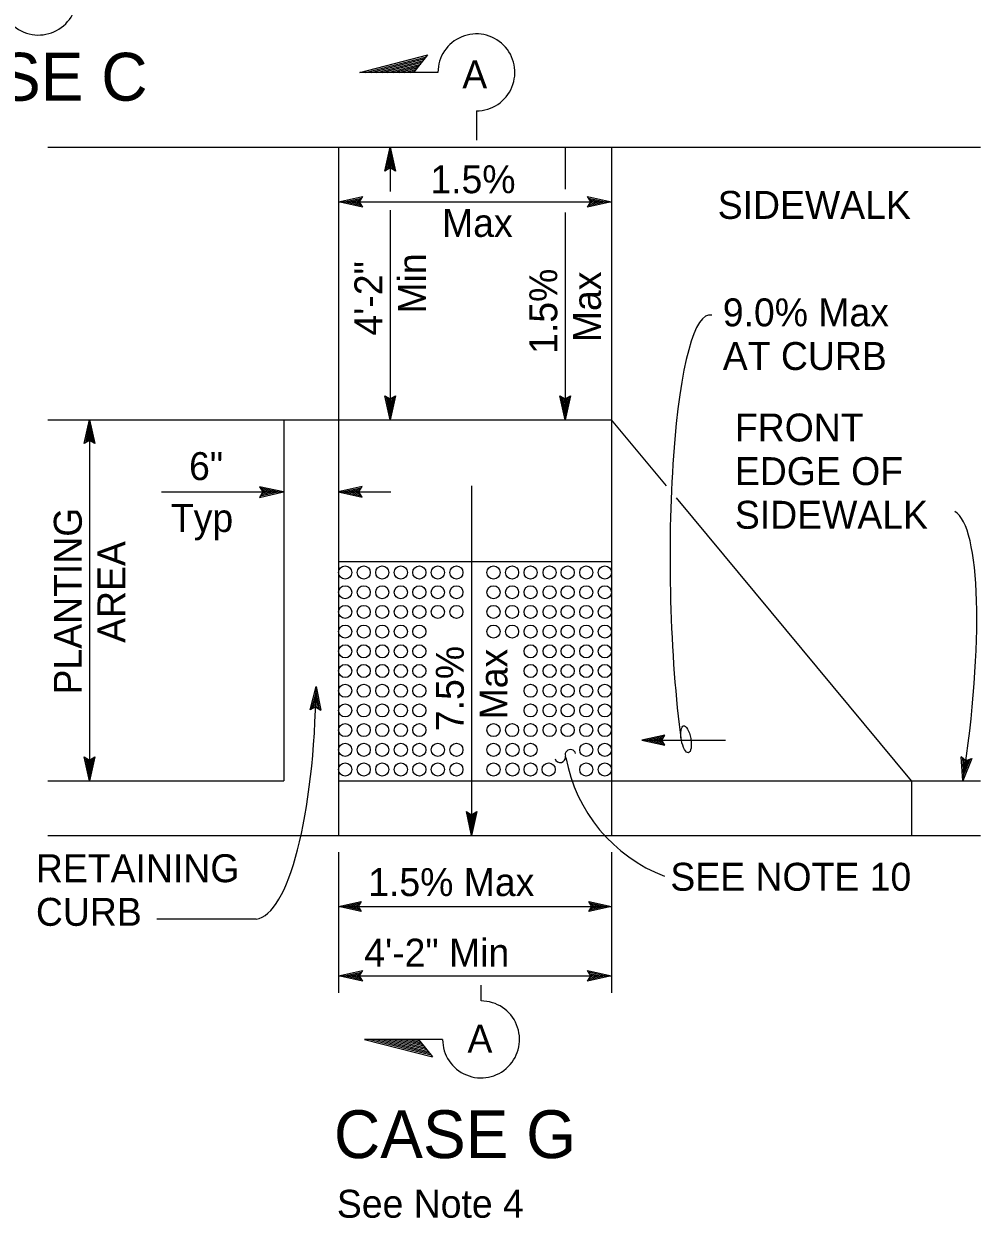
# Model space of a CAD drawing. Extents: x -893 to 867, y -474 to 712.
# Drawn here: x 4.6 to 245.2, y 105.6 to 404.8 of the extents above; entities that cross this region are included whole.
import ezdxf

# ---------------------------------------------------------------- set-up
doc = ezdxf.new("R2010")
doc.units = 0
for name, color, linetype in [('pp_PRESENTATION', 7, 'Continuous'), ('rd_HMA-DIKE', 7, 'Continuous'), ('rd_HMA-DIKE-anno', 7, 'Continuous')]:
    doc.layers.add(name, color=color, linetype=linetype)

msp = doc.modelspace()

# ---------------------------------------------------------------- linework, layer by layer
at = {"layer": 'pp_PRESENTATION'}
for p, q in [((88.83, 392.7), (105.88, 397.05)), ((90.23, 392.7), (105.52, 396.6)), ((91.63, 392.7), (105.15, 396.15)), ((93.04, 392.7), (104.79, 395.7)), ((94.44, 392.7), (104.42, 395.24)), ((102.36, 392.7), (105.88, 397.05)), ((108.37, 392.7), (88.83, 392.7)), ((95.84, 392.7), (104.06, 394.79)), ((97.25, 392.7), (103.69, 394.34)), ((98.65, 392.7), (103.33, 393.89)), ((100.05, 392.7), (102.96, 393.44)), ((101.45, 392.7), (102.6, 392.99)), ((118.01, 383.05), (118.01, 375.72)), ((119.18, 159.98), (119.18, 163.96)), ((90, 150.33), (107.05, 145.99)), ((109.53, 150.33), (90, 150.33)), ((91.4, 150.33), (106.69, 146.44)), ((92.8, 150.33), (106.32, 146.89)), ((94.2, 150.33), (105.96, 147.34)), ((95.61, 150.33), (105.59, 147.79)), ((97.01, 150.33), (105.23, 148.24)), ((98.41, 150.33), (104.86, 148.69)), ((99.81, 150.33), (104.5, 149.14)), ((101.22, 150.33), (104.13, 149.59)), ((102.62, 150.33), (103.77, 150.04)), ((103.53, 150.33), (107.05, 145.99))]:
    msp.add_line(p, q, dxfattribs=at)
for centre, start, end in [((8.3, 411.7), 180, 90.0005), ((118.01, 392.7), 269.9995, 180), ((119.18, 150.33), 180, 90.0005)]:
    msp.add_arc(centre, 9.64, start, end, dxfattribs=at)
at = {"layer": 'rd_HMA-DIKE'}
for p, q in [((10.68, 373.96), (244.29, 373.96)), ((83.46, 373.96), (83.46, 305.65)), ((151.86, 373.96), (151.86, 305.65)), ((10.68, 305.65), (151.86, 305.65)), ((69.78, 305.65), (69.78, 215.12)), ((83.46, 305.65), (83.46, 201.44)), ((151.86, 305.65), (151.86, 201.44)), ((165.6, 289.09), (151.86, 305.65)), ((226.98, 215.12), (168.12, 286.06)), ((83.46, 270.11), (121.28, 270.11)), ((121.28, 270.11), (151.86, 270.11)), ((10.68, 215.12), (69.78, 215.12)), ((83.46, 215.12), (151.86, 215.12)), ((151.86, 215.12), (244.29, 215.12)), ((226.98, 215.12), (226.98, 201.44)), ((10.68, 201.44), (244.29, 201.44))]:
    msp.add_line(p, q, dxfattribs=at)
for centre in [(85.14, 267.35), (89.78, 267.35), (94.43, 267.35), (99.07, 267.35), (103.72, 267.35), (108.36, 267.35), (113.01, 267.35), (122.3, 267.35), (126.95, 267.35), (131.59, 267.35), (136.35, 267.35), (140.88, 267.35), (145.53, 267.35), (150.18, 267.35), (85.14, 262.41), (89.78, 262.41), (94.43, 262.41), (99.07, 262.41), (103.72, 262.41), (108.36, 262.41), (113.01, 262.41), (122.3, 262.41), (126.95, 262.41), (131.59, 262.41), (136.35, 262.41), (140.88, 262.41), (145.53, 262.41), (150.18, 262.41), (85.14, 257.48), (89.78, 257.48), (94.43, 257.48), (99.07, 257.48), (103.72, 257.48), (108.36, 257.48), (113.01, 257.48), (122.3, 257.48), (126.95, 257.48), (131.59, 257.48), (136.35, 257.48), (140.88, 257.48), (145.53, 257.48), (150.18, 257.48), (85.14, 252.54), (89.78, 252.54), (94.43, 252.54), (99.07, 252.54), (103.72, 252.54), (122.3, 252.54), (126.95, 252.54), (131.59, 252.54), (136.35, 252.54), (140.88, 252.54), (145.53, 252.54), (150.18, 252.54), (85.14, 247.6), (85.14, 247.6), (89.78, 247.6), (89.78, 247.6), (94.43, 247.6), (94.43, 247.6), (99.07, 247.6), (99.07, 247.6), (103.72, 247.6), (103.72, 247.6), (131.59, 247.6), (131.59, 247.6), (136.35, 247.6), (136.35, 247.6), (140.88, 247.6), (140.88, 247.6), (145.53, 247.6), (145.53, 247.6), (150.18, 247.6), (150.18, 247.6), (85.14, 242.67), (89.78, 242.67), (94.43, 242.67), (99.07, 242.67), (103.72, 242.67), (131.59, 242.67), (136.35, 242.67), (140.88, 242.67), (145.53, 242.67), (150.18, 242.67), (85.14, 237.73), (89.78, 237.73), (94.43, 237.73), (99.07, 237.73), (103.72, 237.73), (131.59, 237.73), (131.59, 237.73), (136.35, 237.73), (140.88, 237.73), (145.53, 237.73), (150.18, 237.73), (85.14, 232.8), (89.78, 232.8), (94.43, 232.8), (99.07, 232.8), (103.72, 232.8), (131.59, 232.8), (136.35, 232.8), (140.88, 232.8), (145.53, 232.8), (150.18, 232.8), (85.14, 227.86), (89.78, 227.86), (94.43, 227.86), (99.07, 227.86), (103.72, 227.86), (122.3, 227.86), (126.95, 227.86), (131.59, 227.86), (136.35, 227.86), (140.88, 227.86), (145.53, 227.86), (150.18, 227.86), (85.14, 222.92), (89.78, 222.92), (94.43, 222.92), (99.07, 222.92), (103.72, 222.92), (108.36, 222.92), (113.01, 222.92), (122.3, 222.92), (127.06, 222.92), (131.59, 222.92), (145.53, 222.92), (150.18, 222.92), (85.14, 217.99), (89.78, 217.99), (94.43, 217.99), (99.07, 217.99), (103.72, 217.99), (108.36, 217.99), (113.01, 217.99), (122.3, 217.99), (127.06, 217.99), (131.59, 217.99), (136.12, 217.99), (145.53, 217.99), (150.18, 217.99)]:
    msp.add_circle(centre, 1.64, dxfattribs=at)
at = {"layer": 'rd_HMA-DIKE-anno'}
for p, q in [((95.08, 367.96), (96.42, 373.96)), ((95.44, 368.17), (96.42, 372.58)), ((95.8, 368.41), (96.42, 371.19)), ((96.42, 373.96), (96.42, 373.96)), ((96.42, 373.96), (97.75, 367.96)), ((96.42, 373.96), (96.42, 362.83)), ((96.42, 371.19), (97.05, 368.37)), ((96.43, 372.57), (97.39, 368.19)), ((140.24, 373.96), (140.24, 363.41)), ((96.42, 368.76), (95.08, 367.96)), ((96.14, 368.58), (96.42, 369.81)), ((96.42, 369.81), (96.69, 368.6)), ((97.75, 367.96), (96.42, 368.76)), ((95.08, 367.96), (95.08, 367.96)), ((97.75, 367.96), (97.75, 367.96)), ((83.45, 360.22), (89.45, 361.55)), ((83.45, 360.22), (151.85, 360.22)), ((89.45, 358.88), (83.45, 360.22)), ((83.45, 360.22), (83.45, 360.22)), ((89.24, 359.24), (84.83, 360.22)), ((84.85, 360.23), (89.22, 361.2)), ((86.22, 360.22), (89.04, 360.85)), ((89, 359.6), (86.22, 360.22)), ((87.6, 360.22), (88.81, 360.49)), ((88.83, 359.95), (87.6, 360.22)), ((89.45, 361.55), (88.65, 360.22)), ((88.65, 360.22), (89.45, 358.88)), ((89.45, 361.55), (89.45, 361.55)), ((146.65, 360.22), (145.85, 361.56)), ((145.85, 361.56), (145.85, 361.56)), ((145.85, 361.56), (151.85, 360.22)), ((151.85, 360.22), (145.85, 358.89)), ((145.85, 358.89), (146.65, 360.22)), ((146.07, 361.21), (150.47, 360.23)), ((150.46, 360.22), (146.09, 359.25)), ((149.09, 360.23), (146.27, 359.6)), ((146.3, 360.85), (149.09, 360.23)), ((146.48, 360.5), (147.71, 360.23)), ((147.71, 360.23), (146.5, 359.96)), ((151.85, 360.22), (151.85, 360.22)), ((89.45, 358.88), (89.45, 358.88)), ((96.42, 358.16), (96.42, 305.65)), ((140.24, 357.57), (140.24, 305.65)), ((145.85, 358.89), (145.85, 358.89)), ((96.42, 305.65), (95.09, 311.65)), ((95.09, 311.65), (95.09, 311.65)), ((95.09, 311.65), (96.42, 310.85)), ((96.42, 307.04), (95.45, 311.42)), ((96.42, 310.85), (97.76, 311.65)), ((97.76, 311.65), (96.42, 305.65)), ((97.41, 311.44), (96.42, 307.03)), ((97.76, 311.65), (97.76, 311.65)), ((140.24, 305.65), (138.91, 311.65)), ((138.91, 311.65), (138.91, 311.65)), ((138.91, 311.65), (140.24, 310.85)), ((140.23, 307.04), (139.26, 311.42)), ((140.24, 310.85), (141.58, 311.65)), ((141.58, 311.65), (140.24, 305.65)), ((141.22, 311.44), (140.24, 307.03)), ((141.58, 311.65), (141.58, 311.65)), ((96.42, 308.41), (95.8, 311.24)), ((96.43, 309.8), (96.16, 311)), ((97.05, 311.2), (96.42, 308.41)), ((96.7, 311.03), (96.43, 309.8)), ((140.24, 308.41), (139.61, 311.24)), ((140.24, 309.8), (139.97, 311)), ((140.86, 311.2), (140.24, 308.41)), ((140.51, 311.03), (140.24, 309.8)), ((19.77, 299.65), (21.11, 305.65)), ((21.11, 305.65), (21.11, 215.12)), ((21.11, 305.65), (21.11, 305.65)), ((21.11, 305.65), (22.44, 299.65)), ((96.42, 305.65), (96.42, 305.65)), ((140.24, 305.65), (140.24, 305.65)), ((20.13, 299.87), (21.11, 304.27)), ((20.49, 300.1), (21.11, 302.89)), ((21.11, 302.89), (21.74, 300.06)), ((21.12, 304.26), (22.08, 299.89)), ((21.11, 300.45), (19.77, 299.65)), ((19.77, 299.65), (19.77, 299.65)), ((20.84, 300.28), (21.11, 301.51)), ((21.11, 301.51), (21.38, 300.3)), ((22.44, 299.65), (21.11, 300.45)), ((22.44, 299.65), (22.44, 299.65)), ((39.13, 287.53), (69.68, 287.53)), ((69.68, 287.53), (63.68, 288.86)), ((63.68, 288.86), (63.68, 288.86)), ((63.68, 288.86), (64.48, 287.53)), ((64.48, 287.53), (63.68, 286.19)), ((63.68, 286.19), (69.68, 287.53)), ((63.89, 286.55), (68.3, 287.53)), ((68.29, 287.54), (63.91, 288.5)), ((66.91, 287.53), (64.09, 288.16)), ((64.13, 286.91), (66.91, 287.53)), ((64.3, 287.25), (65.53, 287.53)), ((65.53, 287.53), (64.32, 287.8)), ((69.68, 287.53), (69.68, 287.53)), ((89.36, 288.87), (83.36, 287.53)), ((83.36, 287.53), (96.59, 287.53)), ((83.36, 287.53), (83.36, 287.53)), ((83.36, 287.53), (89.36, 286.2)), ((89.14, 288.52), (84.74, 287.53)), ((84.75, 287.53), (89.12, 286.56)), ((88.91, 288.16), (86.12, 287.53)), ((86.12, 287.53), (88.95, 286.91)), ((88.73, 287.81), (87.5, 287.54)), ((87.5, 287.54), (88.71, 287.27)), ((88.56, 287.53), (89.36, 288.87)), ((89.36, 286.2), (88.56, 287.53)), ((89.36, 288.87), (89.36, 288.87)), ((116.82, 289.04), (116.82, 201.44)), ((63.68, 286.19), (63.68, 286.19)), ((89.36, 286.2), (89.36, 286.2)), ((77.87, 238.82), (77.87, 238.82)), ((76.39, 232.95), (76.39, 232.95)), ((79.02, 232.88), (79.02, 232.88)), ((165.19, 226.62), (159.49, 225.35)), ((159.49, 225.35), (159.49, 225.35)), ((159.49, 225.35), (165.19, 224.09)), ((159.49, 225.35), (180.42, 225.35)), ((164.98, 226.28), (160.8, 225.35)), ((160.81, 225.35), (164.96, 224.43)), ((164.76, 225.94), (162.11, 225.35)), ((162.11, 225.35), (164.8, 224.76)), ((164.59, 225.61), (163.42, 225.35)), ((163.42, 225.35), (164.57, 225.1)), ((164.43, 225.35), (165.19, 226.62)), ((165.19, 224.09), (164.43, 225.35)), ((165.19, 226.62), (165.19, 226.62)), ((165.19, 224.09), (165.19, 224.09)), ((21.11, 215.12), (19.78, 221.12)), ((19.78, 221.12), (19.78, 221.12)), ((19.78, 221.12), (21.11, 220.32)), ((21.11, 216.51), (20.14, 220.88)), ((21.12, 217.88), (20.49, 220.7)), ((21.12, 219.26), (20.85, 220.47)), ((21.11, 220.32), (22.45, 221.12)), ((22.45, 221.12), (21.11, 215.12)), ((22.1, 220.9), (21.11, 216.5)), ((21.74, 220.67), (21.12, 217.88)), ((21.39, 220.49), (21.12, 219.26)), ((22.45, 221.12), (22.45, 221.12)), ((239.49, 221.15), (239.49, 221.15)), ((242.09, 220.75), (242.09, 220.75)), ((21.11, 215.12), (21.11, 215.12)), ((239.87, 215.12), (239.87, 215.12)), ((151.86, 211.27), (151.86, 205.15)), ((116.82, 201.44), (115.49, 207.44)), ((115.49, 207.44), (115.49, 207.44)), ((115.49, 207.44), (116.82, 206.64)), ((116.82, 202.83), (115.85, 207.2)), ((116.82, 204.2), (116.2, 207.02)), ((116.82, 205.58), (116.56, 206.79)), ((116.82, 206.64), (118.16, 207.44)), ((118.16, 207.44), (116.82, 201.44)), ((117.81, 207.22), (116.82, 202.82)), ((117.45, 206.99), (116.82, 204.2)), ((117.1, 206.81), (116.82, 205.58)), ((118.16, 207.44), (118.16, 207.44)), ((116.82, 201.44), (116.82, 201.44)), ((83.46, 197.23), (83.46, 161.99)), ((151.86, 197.23), (151.86, 161.99)), ((83.46, 183.64), (89.16, 184.9)), ((83.46, 183.64), (151.86, 183.64)), ((89.16, 182.36), (83.46, 183.64)), ((83.46, 183.64), (83.46, 183.64)), ((88.95, 182.7), (84.77, 183.64)), ((84.78, 183.64), (88.93, 184.56)), ((86.08, 183.64), (88.76, 184.23)), ((88.73, 183.04), (86.08, 183.64)), ((87.39, 183.63), (88.54, 183.89)), ((88.56, 183.37), (87.39, 183.63)), ((89.16, 184.9), (88.4, 183.64)), ((88.4, 183.64), (89.16, 182.36)), ((89.16, 184.9), (89.16, 184.9)), ((146.92, 183.64), (146.16, 184.91)), ((146.16, 184.91), (146.16, 184.91)), ((146.16, 184.91), (151.86, 183.64)), ((151.86, 183.64), (146.16, 182.37)), ((146.16, 182.37), (146.92, 183.64)), ((146.36, 184.57), (150.54, 183.64)), ((150.53, 183.63), (146.38, 182.72)), ((149.23, 183.64), (146.55, 183.04)), ((146.58, 184.23), (149.23, 183.64)), ((146.75, 183.9), (147.92, 183.64)), ((147.92, 183.64), (146.77, 183.39)), ((151.86, 183.64), (151.86, 183.64)), ((62.83, 180.49), (37.97, 180.49)), ((89.16, 182.36), (89.16, 182.36)), ((146.16, 182.37), (146.16, 182.37)), ((83.46, 166.26), (89.46, 167.59)), ((83.46, 166.26), (151.86, 166.26)), ((89.46, 164.92), (83.46, 166.26)), ((83.46, 166.26), (83.46, 166.26)), ((89.24, 165.27), (84.84, 166.26)), ((84.85, 166.26), (89.22, 167.23)), ((86.22, 166.25), (89.04, 166.88)), ((89.01, 165.63), (86.22, 166.25)), ((87.6, 166.25), (88.81, 166.52)), ((88.83, 165.98), (87.6, 166.25)), ((89.46, 167.59), (88.66, 166.26)), ((88.66, 166.26), (89.46, 164.92)), ((89.46, 167.59), (89.46, 167.59)), ((89.46, 164.92), (89.46, 164.92)), ((146.66, 166.26), (145.86, 167.6)), ((145.86, 167.6), (145.86, 167.6)), ((145.86, 167.6), (151.86, 166.26)), ((151.86, 166.26), (145.86, 164.93)), ((145.86, 164.93), (146.66, 166.26)), ((145.86, 164.93), (145.86, 164.93)), ((146.07, 167.24), (150.48, 166.26)), ((150.46, 166.25), (146.09, 165.28)), ((149.09, 166.26), (146.27, 165.63)), ((146.31, 166.88), (149.09, 166.26)), ((146.48, 166.53), (147.71, 166.26)), ((147.71, 166.26), (146.5, 165.99)), ((151.86, 166.26), (151.86, 166.26))]:
    msp.add_line(p, q, dxfattribs=at)
for points in [[(76.39, 232.95), (77.87, 238.82), (79.02, 232.88), (78.67, 233.1), (77.84, 237.45), (76.74, 233.15), (77.1, 233.35), (77.79, 236.1), (78.33, 233.32), (77.99, 233.53), (77.75, 234.74), (77.45, 233.55), (77.73, 233.7), (79.02, 232.88), (77.73, 233.7)], [(242.09, 220.75), (239.87, 215.12), (239.49, 221.15), (239.8, 220.89), (240.08, 216.47), (241.71, 220.6), (241.33, 220.44), (240.29, 217.8), (240.12, 220.63), (240.43, 220.37), (240.51, 219.15), (240.96, 220.29), (240.66, 220.17), (239.49, 221.15), (240.66, 220.17)]]:
    msp.add_lwpolyline(points, close=True, dxfattribs=at)
for centre, radius, start, end in [((141.58, 221.67), 1.33, 13.9762, 196.539), ((139, 221.05), 1.33, 195.9148, 10.2297), ((179.28, 228.13), 39.51, 190.3933, 249.0252)]:
    msp.add_arc(centre, radius, start, end, dxfattribs=at)
for centre, major_axis, ratio, start_param, end_param in [((177.56, 264.67), (1.13, -67.24), 0.163249, 3.093786, 5.335327), ((227.31, 219.06), (-9.59, -63.93), 0.201415, 1.539234, 3.062109), ((61.66, 245.02), (0.72, -64.57), 0.250941, 0.027531, 1.471885)]:
    msp.add_ellipse(centre, major_axis=major_axis, ratio=ratio, start_param=start_param, end_param=end_param, dxfattribs=at)
msp.add_ellipse((170.53, 225.56), major_axis=(0.6, -3.38), ratio=0.34464, dxfattribs=at)

# ---------------------------------------------------------------- texts
at = {"layer": 'pp_PRESENTATION'}
for p in [(114.48, 388.68), (115.77, 147.02)]:
    msp.add_text('A', height=7, dxfattribs=at).set_placement(p)
at = {"layer": 'rd_HMA-DIKE-anno'}
for s, height, p in [('CASE C', 12, (-24.13, 385.6)), ('1.5%', 7, (106.48, 362.41)), ('SIDEWALK', 7, (178.47, 355.98)), ('Max', 7, (109.41, 351.47)), ('9.0% Max', 7, (179.74, 329.05)), ('AT CURB', 7, (179.74, 318.11)), ('FRONT', 7, (182.77, 300.19)), ('6"', 7, (46.03, 290.52)), ('EDGE OF', 7, (182.77, 289.26)), ('Typ', 7, (41.47, 277.52)), ('SIDEWALK', 7, (182.77, 278.32)), ('RETAINING', 7, (7.66, 189.74)), ('SEE NOTE 10', 7, (166.6, 187.6)), ('1.5% Max', 7, (90.91, 186.26)), ('CURB', 7, (7.66, 178.81)), ('4\'-2" Min', 7, (89.92, 168.59)), ('CASE G', 12, (82.33, 120.58)), ('See Note 4', 7, (83.06, 105.65))]:
    msp.add_text(s, height=height, dxfattribs=at).set_placement(p)
for s, p in [('4\'-2"', (94.45, 326.74)), ('Min', (105.39, 332.25)), ('1.5%', (138.27, 322.16)), ('Max', (149.2, 325.09)), ('PLANTING', (19.15, 236.78)), ('AREA', (30.08, 249.72)), ('7.5%', (114.85, 227.61)), ('Max', (125.79, 230.54))]:
    msp.add_text(s, height=7, rotation=90, dxfattribs=at).set_placement(p)

doc.saveas('drawing.dxf')
